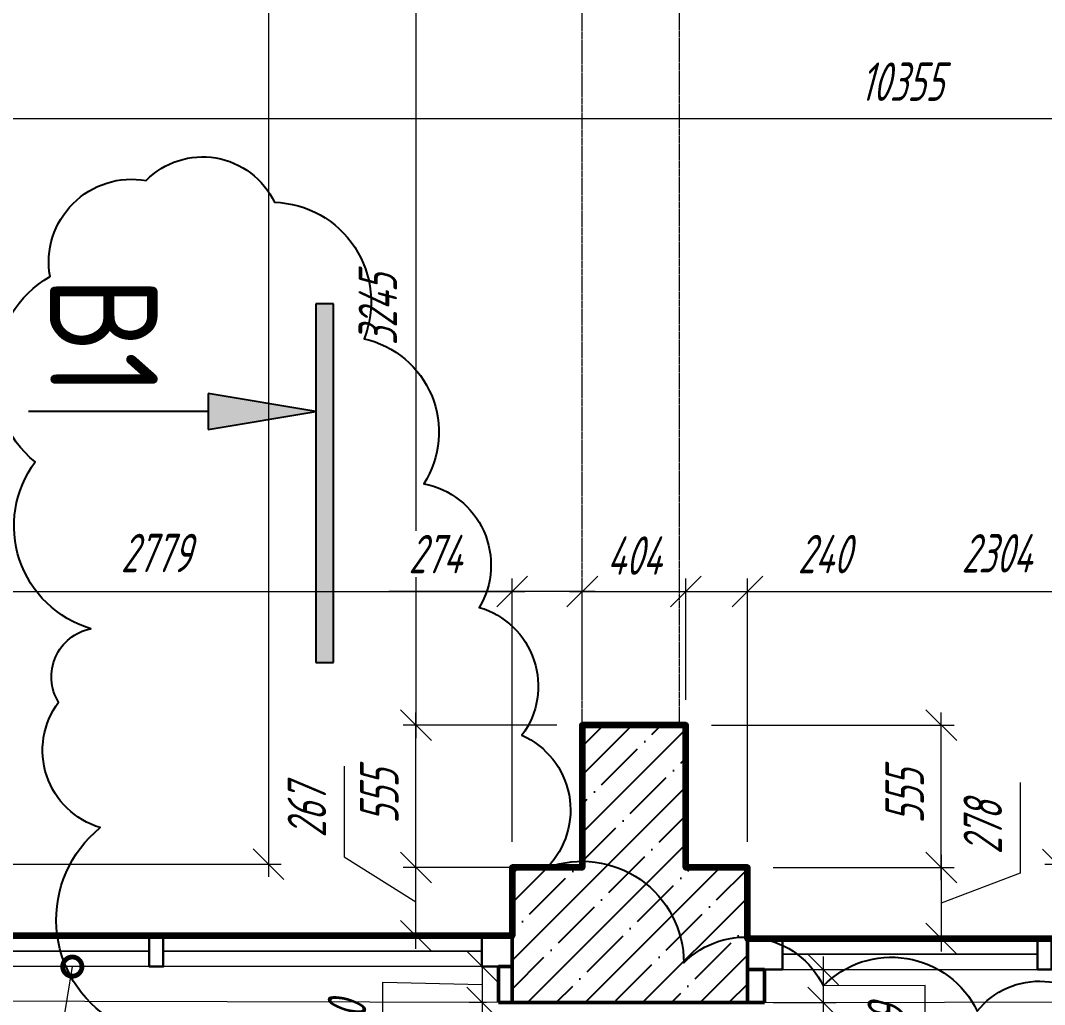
# Model space of a CAD drawing. Header units: millimetres. Extents: x -85477 to 745244, y -3684 to 128206.
# Drawn here: x 553331 to 557325, y 68346 to 72187 of the extents above; entities that cross this region are included whole.
import ezdxf
from ezdxf import colors
from ezdxf.entities.mleader import LeaderData, LeaderLine
from ezdxf.enums import TextEntityAlignment as Align
from ezdxf.math import Vec2, Vec3

# ---------------------------------------------------------------- set-up
doc = ezdxf.new("R2010")
doc.units = ezdxf.units.MM
doc.linetypes.add('ACAD_ISO02W100', pattern=[15, 12, -3])
for name, color, linetype, lineweight in [('РАЗМЕРЫ', 5, 'Continuous', 15), ('СТЕНЫ 01', 7, 'Continuous', 50), ('ТЕКСТ', 106, 'Continuous', 20)]:
    doc.layers.add(name, color=color, linetype=linetype, lineweight=lineweight)
doc.layers.add('ШТРИХОВКА', color=3, linetype='Continuous', transparency=0.5)
doc.styles.add('ism - 01', font='simplex.shx', dxfattribs={"width": 0.62, "oblique": 15, "height": 150})
doc.styles.add('ism - 02', font='simplex.shx', dxfattribs={"width": 0.8, "oblique": 15, "height": 150})
doc.styles.add('TITLE', font='romant.shx', dxfattribs={"width": 0.8})
doc.dimstyles.new('ism - 01', dxfattribs={"dimtxt": 150, "dimasz": 120, "dimexe": 50, "dimexo": 100, "dimgap": 65, "dimtad": 1, "dimdec": 0, "dimtxsty": 'ism - 01', "dimblk": 'OBLIQUE', "dimcen": 0, "dimdle": 50, "dimadec": 0, "dimazin": 0, "dimtfac": 1, "dimtdec": 0, "dimtmove": 0, "dimatfit": 3, "dimldrblk": 'OBLIQUE', "dimfxl": 1, "dimlwd": -1, "dimlwe": -1, "dimarcsym": 0})
doc.dimstyles.new('ism - 02', dxfattribs={"dimtxt": 150, "dimasz": 120, "dimexe": 50, "dimexo": 100, "dimgap": 65, "dimtad": 1, "dimdec": 0, "dimtxsty": 'ism - 01', "dimblk": 'OBLIQUE', "dimcen": 0, "dimdle": 50, "dimadec": 0, "dimazin": 0, "dimtfac": 1, "dimtdec": 0, "dimtmove": 1, "dimatfit": 3, "dimldrblk": 'OBLIQUE', "dimfxl": 1, "dimlwd": -1, "dimlwe": -1, "dimarcsym": 0})

# ---------------------------------------------------------------- blocks, each defined once
blk = doc.blocks.new('_Oblique')
at = {"color": 0, "lineweight": -2}
blk.add_line((-0.5, -0.5), (0.5, 0.5), dxfattribs=at)
blk = doc.blocks.new('*D175')
at = {"layer": 'Defpoints', "color": 0}
for p in [(555248.3, 69958.7), (552469.3, 68894.3), (555248.3, 68881.3)]:
    blk.add_point(p, dxfattribs=at)
at = {"layer": 'РАЗМЕРЫ', "color": 0}
for p, q in [((552469.3, 68994.3), (552469.3, 70008.7)), ((555248.3, 68981.3), (555248.3, 70008.7)), ((552419.3, 69958.7), (555298.3, 69958.7))]:
    blk.add_line(p, q, dxfattribs=at)
at = {"layer": 'РАЗМЕРЫ', "color": 0, "xscale": 120, "yscale": 120, "zscale": 120, "rotation": 180}
blk.add_blockref('_Oblique', (552469.3, 69958.7), dxfattribs=at)
at = {"layer": 'РАЗМЕРЫ', "color": 0, "xscale": 120, "yscale": 120, "zscale": 120}
blk.add_blockref('_Oblique', (555248.3, 69958.7), dxfattribs=at)
at = {"layer": 'РАЗМЕРЫ', "color": 0, "insert": (553858.8, 70108.8), "char_height": 150, "attachment_point": 5, "style": 'ism - 01', "bg_fill": 3, "box_fill_scale": 1.1, "bg_fill_color": 256, "bg_fill_true_color": 13158600, "bg_fill_transparency": 0}
blk.add_mtext('2779', dxfattribs=at)
blk = doc.blocks.new('*D176')
at = {"layer": 'Defpoints', "color": 0}
for p in [(555248.3, 69958.7), (555522.3, 69436.3), (555248.3, 68881.3)]:
    blk.add_point(p, dxfattribs=at)
at = {"layer": 'РАЗМЕРЫ', "color": 0}
for p, q in [((555248.3, 68981.3), (555248.3, 70008.7)), ((555522.3, 69536.3), (555522.3, 70008.7)), ((555248.3, 69958.7), (554767.5, 69958.7)), ((555572.3, 69958.7), (555248.3, 69958.7))]:
    blk.add_line(p, q, dxfattribs=at)
at = {"layer": 'РАЗМЕРЫ', "color": 0, "xscale": 120, "yscale": 120, "zscale": 120, "rotation": 180}
blk.add_blockref('_Oblique', (555248.3, 69958.7), dxfattribs=at)
at = {"layer": 'РАЗМЕРЫ', "color": 0, "xscale": 120, "yscale": 120, "zscale": 120}
blk.add_blockref('_Oblique', (555522.3, 69958.7), dxfattribs=at)
at = {"layer": 'РАЗМЕРЫ', "color": 0, "insert": (554947.9, 70104.5), "char_height": 150, "attachment_point": 5, "style": 'ism - 01', "bg_fill": 3, "box_fill_scale": 1.1, "bg_fill_color": 256, "bg_fill_true_color": 13158600, "bg_fill_transparency": 0}
blk.add_mtext('274', dxfattribs=at)
blk = doc.blocks.new('*D180')
at = {"layer": 'Defpoints', "color": 0}
for p in [(555926.3, 69958.7), (555522.3, 69436.3), (555926.3, 69436.3)]:
    blk.add_point(p, dxfattribs=at)
at = {"layer": 'РАЗМЕРЫ', "color": 0}
for p, q in [((555522.3, 69536.3), (555522.3, 70008.7)), ((555926.3, 69536.3), (555926.3, 70008.7)), ((555472.3, 69958.7), (555976.3, 69958.7))]:
    blk.add_line(p, q, dxfattribs=at)
at = {"layer": 'РАЗМЕРЫ', "color": 0, "xscale": 120, "yscale": 120, "zscale": 120, "rotation": 180}
blk.add_blockref('_Oblique', (555522.3, 69958.7), dxfattribs=at)
at = {"layer": 'РАЗМЕРЫ', "color": 0, "xscale": 120, "yscale": 120, "zscale": 120}
blk.add_blockref('_Oblique', (555926.3, 69958.7), dxfattribs=at)
at = {"layer": 'РАЗМЕРЫ', "color": 0, "insert": (555724.3, 70098.7), "char_height": 150, "attachment_point": 5, "style": 'ism - 01'}
blk.add_mtext('404', dxfattribs=at)
blk = doc.blocks.new('*D181')
at = {"layer": 'Defpoints', "color": 0}
for p in [(556166.3, 69958.7), (555926.3, 69436.3), (556166.3, 68881.3)]:
    blk.add_point(p, dxfattribs=at)
at = {"layer": 'РАЗМЕРЫ', "color": 0}
for p, q in [((555926.3, 69536.3), (555926.3, 70008.7)), ((556166.3, 68981.3), (556166.3, 70008.7)), ((555876.3, 69958.7), (556166.3, 69958.7)), ((556166.3, 69958.7), (556644.8, 69958.7))]:
    blk.add_line(p, q, dxfattribs=at)
at = {"layer": 'РАЗМЕРЫ', "color": 0, "xscale": 120, "yscale": 120, "zscale": 120, "rotation": 180}
blk.add_blockref('_Oblique', (555926.3, 69958.7), dxfattribs=at)
at = {"layer": 'РАЗМЕРЫ', "color": 0, "xscale": 120, "yscale": 120, "zscale": 120}
blk.add_blockref('_Oblique', (556166.3, 69958.7), dxfattribs=at)
at = {"layer": 'РАЗМЕРЫ', "color": 0, "insert": (556465.6, 70104.5), "char_height": 150, "attachment_point": 5, "style": 'ism - 01'}
blk.add_mtext('240', dxfattribs=at)
blk = doc.blocks.new('*D182')
at = {"layer": 'Defpoints', "color": 0}
for p in [(558470.3, 69958.7), (556166.3, 68881.3), (558470.3, 68893.3)]:
    blk.add_point(p, dxfattribs=at)
at = {"layer": 'РАЗМЕРЫ', "color": 0}
for p, q in [((556166.3, 68981.3), (556166.3, 70008.7)), ((558470.3, 68993.3), (558470.3, 70008.7)), ((556116.3, 69958.7), (558520.3, 69958.7))]:
    blk.add_line(p, q, dxfattribs=at)
at = {"layer": 'РАЗМЕРЫ', "color": 0, "xscale": 120, "yscale": 120, "zscale": 120, "rotation": 180}
blk.add_blockref('_Oblique', (556166.3, 69958.7), dxfattribs=at)
at = {"layer": 'РАЗМЕРЫ', "color": 0, "xscale": 120, "yscale": 120, "zscale": 120}
blk.add_blockref('_Oblique', (558470.3, 69958.7), dxfattribs=at)
at = {"layer": 'РАЗМЕРЫ', "color": 0, "insert": (557138.4, 70107.6), "char_height": 150, "attachment_point": 5, "style": 'ism - 01'}
blk.add_mtext('2304', dxfattribs=at)
blk = doc.blocks.new('*D198')
at = {"layer": 'Defpoints', "color": 0}
for p in [(554873.5, 68881.3), (555248.3, 68881.3), (555248.3, 68614.3)]:
    blk.add_point(p, dxfattribs=at)
at = {"layer": 'РАЗМЕРЫ', "color": 0}
for p, q in [((554593.7, 69277.1), (554593.7, 68923.3)), ((554593.7, 68923.3), (554873.5, 68747.8)), ((554873.5, 68564.3), (554873.5, 68931.3)), ((555148.3, 68881.3), (554823.5, 68881.3)), ((555148.3, 68614.3), (554823.5, 68614.3))]:
    blk.add_line(p, q, dxfattribs=at)
at = {"layer": 'РАЗМЕРЫ', "color": 0, "xscale": 120, "yscale": 120, "zscale": 120}
for p, rotation in [((554873.5, 68881.3), 90), ((554873.5, 68614.3), 270)]:
    blk.add_blockref('_Oblique', p, dxfattribs=dict(at, rotation=rotation))
at = {"layer": 'РАЗМЕРЫ', "color": 0, "insert": (554447.9, 69100.2), "char_height": 150, "attachment_point": 5, "rotation": 90, "style": 'ism - 01', "bg_fill": 3, "box_fill_scale": 1.1, "bg_fill_color": 256, "bg_fill_true_color": 13158600, "bg_fill_transparency": 0}
blk.add_mtext('267', dxfattribs=at)
blk = doc.blocks.new('*D199')
at = {"layer": 'Defpoints', "color": 0}
for p in [(554873.5, 69436.3), (555522.3, 69436.3), (555522.3, 68881.3)]:
    blk.add_point(p, dxfattribs=at)
at = {"layer": 'РАЗМЕРЫ', "color": 0}
for p, q in [((554873.5, 68831.3), (554873.5, 69486.3)), ((555422.3, 69436.3), (554823.5, 69436.3)), ((555422.3, 68881.3), (554823.5, 68881.3))]:
    blk.add_line(p, q, dxfattribs=at)
at = {"layer": 'РАЗМЕРЫ', "color": 0, "xscale": 120, "yscale": 120, "zscale": 120}
for p, rotation in [((554873.5, 69436.3), 90), ((554873.5, 68881.3), 270)]:
    blk.add_blockref('_Oblique', p, dxfattribs=dict(at, rotation=rotation))
at = {"layer": 'РАЗМЕРЫ', "color": 0, "insert": (554730.4, 69158.8), "char_height": 150, "attachment_point": 5, "rotation": 90, "style": 'ism - 01'}
blk.add_mtext('555', dxfattribs=at)
blk = doc.blocks.new('*D200')
at = {"layer": 'Defpoints', "color": 0}
for p in [(556166.3, 68881.3), (556302.8, 68603.3), (556922.7, 68603.3)]:
    blk.add_point(p, dxfattribs=at)
at = {"layer": 'РАЗМЕРЫ', "color": 0}
for p, q in [((557230.4, 69213.2), (557230.4, 68859.3)), ((556922.7, 68931.3), (556922.7, 68553.3)), ((556266.3, 68881.3), (556972.7, 68881.3)), ((557230.4, 68859.3), (556922.7, 68742.3)), ((556402.8, 68603.3), (556972.7, 68603.3))]:
    blk.add_line(p, q, dxfattribs=at)
at = {"layer": 'РАЗМЕРЫ', "color": 0, "xscale": 120, "yscale": 120, "zscale": 120}
for p, rotation in [((556922.7, 68881.3), 90), ((556922.7, 68603.3), 270)]:
    blk.add_blockref('_Oblique', p, dxfattribs=dict(at, rotation=rotation))
at = {"layer": 'РАЗМЕРЫ', "color": 0, "insert": (557084.6, 69036.3), "char_height": 150, "attachment_point": 5, "rotation": 90, "style": 'ism - 01', "bg_fill": 3, "box_fill_scale": 1.1, "bg_fill_color": 256, "bg_fill_true_color": 13158600, "bg_fill_transparency": 0}
blk.add_mtext('278', dxfattribs=at)
blk = doc.blocks.new('*D201')
at = {"layer": 'Defpoints', "color": 0}
for p in [(555926.3, 69436.3), (556922.7, 69436.3), (556166.3, 68881.3)]:
    blk.add_point(p, dxfattribs=at)
at = {"layer": 'РАЗМЕРЫ', "color": 0}
for p, q in [((556922.7, 68831.3), (556922.7, 69486.3)), ((556026.3, 69436.3), (556972.7, 69436.3)), ((556266.3, 68881.3), (556972.7, 68881.3))]:
    blk.add_line(p, q, dxfattribs=at)
at = {"layer": 'РАЗМЕРЫ', "color": 0, "xscale": 120, "yscale": 120, "zscale": 120}
for p, rotation in [((556922.7, 69436.3), 90), ((556922.7, 68881.3), 270)]:
    blk.add_blockref('_Oblique', p, dxfattribs=dict(at, rotation=rotation))
at = {"layer": 'РАЗМЕРЫ', "color": 0, "insert": (556779.6, 69158.8), "char_height": 150, "attachment_point": 5, "rotation": 90, "style": 'ism - 01'}
blk.add_mtext('555', dxfattribs=at)
blk = doc.blocks.new('*D306')
at = {"layer": 'Defpoints', "color": 0}
for p in [(555522.3, 72681.3), (554873.5, 69436.3), (555522.3, 69436.3)]:
    blk.add_point(p, dxfattribs=at)
at = {"layer": 'РАЗМЕРЫ', "color": 0}
for p, q in [((554873.5, 72731.3), (554873.5, 69386.3)), ((555422.3, 72681.3), (554823.5, 72681.3)), ((555422.3, 69436.3), (554823.5, 69436.3))]:
    blk.add_line(p, q, dxfattribs=at)
at = {"layer": 'РАЗМЕРЫ', "color": 0, "xscale": 120, "yscale": 120, "zscale": 120}
for p, rotation in [((554873.5, 72681.3), 90), ((554873.5, 69436.3), 270)]:
    blk.add_blockref('_Oblique', p, dxfattribs=dict(at, rotation=rotation))
at = {"layer": 'РАЗМЕРЫ', "color": 0, "insert": (554724.6, 71058.8), "char_height": 150, "attachment_point": 5, "rotation": 90, "style": 'ism - 01'}
blk.add_mtext('3245', dxfattribs=at)
blk = doc.blocks.new('*D332')
at = {"layer": 'Defpoints', "color": 0}
for p in [(555248.3, 68494.3), (555131.4, 68354.3), (555248.3, 68354.3)]:
    blk.add_point(p, dxfattribs=at)
at = {"layer": 'РАЗМЕРЫ', "color": 0}
for p, q in [((555131.4, 68544.3), (555131.4, 68304.3)), ((555148.3, 68494.3), (555081.4, 68494.3)), ((554744.3, 68096.4), (554744.3, 68434)), ((554744.3, 68434), (555131.4, 68424.3)), ((555148.3, 68354.3), (555081.4, 68354.3))]:
    blk.add_line(p, q, dxfattribs=at)
at = {"layer": 'РАЗМЕРЫ', "color": 0, "xscale": 120, "yscale": 120, "zscale": 120}
for p, rotation in [((555131.4, 68494.3), 90), ((555131.4, 68354.3), 270)]:
    blk.add_blockref('_Oblique', p, dxfattribs=dict(at, rotation=rotation))
at = {"layer": 'РАЗМЕРЫ', "color": 0, "insert": (554604.3, 68265.2), "char_height": 150, "attachment_point": 5, "rotation": 90, "style": 'ism - 01'}
blk.add_mtext('140', dxfattribs=at)
blk = doc.blocks.new('*D333')
at = {"layer": 'Defpoints', "color": 0}
for p in [(556166.3, 68483.3), (556166.5, 68354.3), (556462.2, 68354.3)]:
    blk.add_point(p, dxfattribs=at)
at = {"layer": 'РАЗМЕРЫ', "color": 0}
for p, q in [((556462.2, 68533.3), (556462.2, 68304.3)), ((556266.3, 68483.3), (556512.2, 68483.3)), ((556859.7, 68420.3), (556462.2, 68418.8)), ((556859.7, 68082.8), (556859.7, 68420.3)), ((556266.5, 68354.3), (556512.2, 68354.3))]:
    blk.add_line(p, q, dxfattribs=at)
at = {"layer": 'РАЗМЕРЫ', "color": 0, "xscale": 120, "yscale": 120, "zscale": 120}
for p, rotation in [((556462.2, 68483.3), 270), ((556462.2, 68354.3), 90)]:
    blk.add_blockref('_Oblique', p, dxfattribs=dict(at, rotation=rotation))
at = {"layer": 'РАЗМЕРЫ', "color": 0, "insert": (556709.6, 68251.5), "char_height": 150, "attachment_point": 5, "rotation": 90, "style": 'ism - 01'}
blk.add_mtext('129', dxfattribs=at)
blk = doc.blocks.new('*D525')
at = {"layer": 'Defpoints', "color": 0}
for p in [(561946.3, 71805.3), (551591.3, 70568.3), (561946.3, 70568.3)]:
    blk.add_point(p, dxfattribs=at)
at = {"layer": 'РАЗМЕРЫ', "color": 0, "linetype": 'Continuous'}
for p, q in [((551591.3, 70668.3), (551591.3, 71855.3)), ((561946.3, 70668.3), (561946.3, 71855.3)), ((551541.3, 71805.3), (561996.3, 71805.3))]:
    blk.add_line(p, q, dxfattribs=at)
at = {"layer": 'РАЗМЕРЫ', "color": 0, "xscale": 120, "yscale": 120, "zscale": 120, "rotation": 180}
blk.add_blockref('_Oblique', (551591.3, 71805.3), dxfattribs=at)
at = {"layer": 'РАЗМЕРЫ', "color": 0, "xscale": 120, "yscale": 120, "zscale": 120}
blk.add_blockref('_Oblique', (561946.3, 71805.3), dxfattribs=at)
at = {"layer": 'РАЗМЕРЫ', "color": 0, "insert": (556768.8, 71948.4), "char_height": 150, "attachment_point": 5, "style": 'ism - 01'}
blk.add_mtext('10355', dxfattribs=at)
blk = doc.blocks.new('*D526')
at = {"layer": 'Defpoints', "color": 0}
for p in [(553954.3, 78229.3), (552469.3, 68894.3), (554297.8, 68894.3)]:
    blk.add_point(p, dxfattribs=at)
at = {"layer": 'РАЗМЕРЫ', "color": 0, "linetype": 'Continuous'}
for p, q in [((554297.8, 78279.3), (554297.8, 68844.3)), ((554054.3, 78229.3), (554347.8, 78229.3)), ((552569.3, 68894.3), (554347.8, 68894.3))]:
    blk.add_line(p, q, dxfattribs=at)
at = {"layer": 'РАЗМЕРЫ', "color": 0, "xscale": 120, "yscale": 120, "zscale": 120}
for p, rotation in [((554297.8, 78229.3), 90), ((554297.8, 68894.3), 270)]:
    blk.add_blockref('_Oblique', p, dxfattribs=dict(at, rotation=rotation))
at = {"layer": 'РАЗМЕРЫ', "color": 0, "insert": (554153.4, 73561.8), "char_height": 150, "attachment_point": 5, "rotation": 90, "style": 'ism - 01'}
blk.add_mtext('9335', dxfattribs=at)
blk = doc.blocks.new('*D528')
at = {"layer": 'Defpoints', "color": 0}
for p in [(559071.3, 91175.3), (557377.1, 68893.3), (558470.3, 68893.3)]:
    blk.add_point(p, dxfattribs=at)
at = {"layer": 'РАЗМЕРЫ', "color": 0, "linetype": 'Continuous'}
for p, q in [((557377.1, 91225.3), (557377.1, 68843.3)), ((558971.3, 91175.3), (557327.1, 91175.3)), ((558370.3, 68893.3), (557327.1, 68893.3))]:
    blk.add_line(p, q, dxfattribs=at)
at = {"layer": 'РАЗМЕРЫ', "color": 0, "xscale": 120, "yscale": 120, "zscale": 120}
for p, rotation in [((557377.1, 91175.3), 90), ((557377.1, 68893.3), 270)]:
    blk.add_blockref('_Oblique', p, dxfattribs=dict(at, rotation=rotation))
at = {"layer": 'РАЗМЕРЫ', "color": 0, "insert": (557231.3, 80034.3), "char_height": 150, "attachment_point": 5, "rotation": 90, "style": 'ism - 01'}
blk.add_mtext('22282', dxfattribs=at)
blk = doc.blocks.new('_DotSmall')
at = {"color": 0, "linetype": 'ByBlock', "const_width": 0.5}
blk.add_lwpolyline([(-0.0625, 0, 1), (0.0625, 0, 1)], format="xyb", close=True, dxfattribs=at)

msp = doc.modelspace()

# ---------------------------------------------------------------- hatches: boundary and pattern name
at = {"layer": 'ШТРИХОВКА', "true_color": 0x000000}
h = msp.add_hatch(dxfattribs=at)
h.set_pattern_fill('ANSI35', color=18, scale=25)
h.paths.add_polyline_path([(558470.3, 68358.3), (558470.3, 68893.3), (558758.3, 68893.3), (558758.3, 69449.3), (559163.3, 69449.3), (559163.3, 68893.3), (559385.3, 68893.3), (559385.3, 68358.3)])
h.paths.add_polyline_path([(555248.3, 68354.3), (555248.3, 68881.3), (555522.3, 68881.3), (555522.3, 69436.3), (555926.3, 69436.3), (555926.3, 68881.3), (556166.3, 68881.3), (556166.3, 68354.3)])

# ---------------------------------------------------------------- linework, layer by layer
at = {"color": 0}
for p, q in [((554552.3, 71080.9), (554482.3, 71080.9)), ((554062.3, 70730.9), (554062.3, 70590.9)), ((554482.3, 70660.9), (554062.3, 70730.9)), ((554062.3, 70660.9), (553362.3, 70660.9)), ((554062.3, 70590.9), (554482.3, 70660.9))]:
    msp.add_line(p, q, dxfattribs=at)
at = {"layer": 'РАЗМЕРЫ', "color": 0, "linetype": 'ACAD_ISO02W100', "ltscale": 0.5}
msp.add_lwpolyline([(555522.3, 72681.3), (555900.3, 72681.3), (555900.3, 69436.3), (555522.3, 69436.3)], close=True, dxfattribs=at)
at = {"layer": 'РАЗМЕРЫ', "color": 0}
for points in [[(552469.3, 68614.3), (555248.3, 68614.3), (555248.3, 68354.3), (552469.3, 68360.3)], [(558470.3, 68603.3), (556166.3, 68603.3), (556166.3, 68354.3), (558470.3, 68358.3)]]:
    msp.add_lwpolyline(points, close=True, dxfattribs=at)
at = {"layer": 'РАЗМЕРЫ', "color": 1}
for points in [[(552587.8, 68614.3), (553832.8, 68614.3), (553832.8, 68554.3), (552587.8, 68554.3)], [(552587.8, 68554.3), (553832.8, 68554.3), (553832.8, 68494.3), (552587.8, 68494.3)]]:
    msp.add_lwpolyline(points, close=True, dxfattribs=at)
at = {"layer": 'РАЗМЕРЫ', "color": 4, "lineweight": 30}
for points in [[(553832.8, 68614.3), (553832.8, 68494.3), (553887.8, 68494.3), (553887.8, 68614.3)], [(555129.8, 68614.3), (555129.8, 68494.3), (555248.3, 68494.3), (555248.3, 68614.3)], [(556166.3, 68603.3), (556166.3, 68483.3), (556302.8, 68483.3), (556302.8, 68603.3)], [(557297.8, 68603.3), (557297.8, 68483.3), (557352.8, 68483.3), (557352.8, 68603.3)]]:
    msp.add_lwpolyline(points, close=True, dxfattribs=at)
at = {"layer": 'РАЗМЕРЫ', "color": 4}
for points in [[(553887.8, 68614.3), (555129.8, 68614.3), (555129.8, 68554.3), (553887.8, 68554.3)], [(557297.8, 68603.3), (556302.8, 68603.3), (556302.8, 68543.3), (557297.8, 68543.3)], [(553887.8, 68554.3), (555129.8, 68554.3), (555129.8, 68494.3), (553887.8, 68494.3)], [(557297.8, 68543.3), (556302.8, 68543.3), (556302.8, 68483.3), (557297.8, 68483.3)]]:
    msp.add_lwpolyline(points, close=True, dxfattribs=at)
at = {"layer": 'СТЕНЫ 01'}
for p, q in [((555194.8, 68354.3), (555194.8, 68494.3)), ((555194.8, 68494.3), (555248.3, 68494.3)), ((556232.8, 68483.3), (556166.3, 68483.3)), ((556232.8, 68354.3), (556232.8, 68483.3)), ((555248.3, 68354.3), (555194.8, 68354.3)), ((556166.3, 68354.3), (556232.8, 68354.3))]:
    msp.add_line(p, q, dxfattribs=at)
msp.add_lwpolyline([(555248.3, 68354.3), (555248.3, 68881.3), (555522.3, 68881.3), (555522.3, 69436.3), (555926.3, 69436.3), (555926.3, 68881.3), (556166.3, 68881.3), (556166.3, 68354.3)], close=True, dxfattribs=at)

# ---------------------------------------------------------------- texts
at = {"color": 0, "style": 'TITLE', "width": 0.8}
msp.add_attdef('В1', text='1', height=420, rotation=270, dxfattribs=at).set_placement((553656, 70953.1), align=Align.MIDDLE_CENTER)

# ---------------------------------------------------------------- dimensions: what is measured, and where the dimension line sits
at = {"layer": 'РАЗМЕРЫ'}
for base, p1, p2, picture, middle in [((554873.5, 69436.3), (555522.3, 72681.3), (555522.3, 69436.3), '*D306', (554724.6, 71058.8)), ((554873.5, 69436.3), (555522.3, 68881.3), (555522.3, 69436.3), '*D199', (554730.4, 69158.8)), ((556922.7, 69436.3), (556166.3, 68881.3), (555926.3, 69436.3), '*D201', (556779.6, 69158.8))]:
    dim = msp.add_linear_dim(base=base, p1=p1, p2=p2, angle=90, dimstyle='ism - 01', dxfattribs=at)
    dim.commit()
    dim.dimension.update_dxf_attribs({"geometry": picture, "text_midpoint": middle})
at = {"layer": 'РАЗМЕРЫ', "color": 6}
dim = msp.add_linear_dim(base=(561946.3, 71805.3), p1=(551591.3, 70568.3), p2=(561946.3, 70568.3), dimstyle='ism - 01', override={"dimfxl": 2}, dxfattribs=at)
dim.commit()
dim.dimension.update_dxf_attribs({"geometry": '*D525', "text_midpoint": (556768.8, 71948.4)})
at = {"layer": 'РАЗМЕРЫ'}
for base, p1, p2, picture, middle in [((555926.3, 69958.7), (555522.3, 69436.3), (555926.3, 69436.3), '*D180', (555724.3, 70098.7)), ((556166.3, 69958.7), (555926.3, 69436.3), (556166.3, 68881.3), '*D181', (556465.6, 70104.5))]:
    dim = msp.add_linear_dim(base=base, p1=p1, p2=p2, dimstyle='ism - 01', dxfattribs=at)
    dim.commit()
    dim.dimension.update_dxf_attribs({"geometry": picture, "text_midpoint": middle})
dim = msp.add_linear_dim(base=(558470.3, 69958.7), p1=(556166.3, 68881.3), p2=(558470.3, 68893.3), dimstyle='ism - 01', dxfattribs=at)
dim.commit()
dim.dimension.update_dxf_attribs({"geometry": '*D182', "text_midpoint": (557138.4, 69958.7), "dimtype": 160})

# ---------------------------------------------------------------- next in the draw order: dimensions: what is measured, and where the dimension line sits
for base, p1, p2, picture, middle in [((554873.5, 68881.3), (555248.3, 68614.3), (555248.3, 68881.3), '*D198', (554593.7, 68988.3)), ((556922.7, 68603.3), (556166.3, 68881.3), (556302.8, 68603.3), '*D200', (557230.4, 68924.3))]:
    dim = msp.add_linear_dim(base=base, p1=p1, p2=p2, angle=90, dimstyle='ism - 02', override={"dimtfill": 1}, dxfattribs=at)
    dim.commit()
    dim.dimension.update_dxf_attribs({"geometry": picture, "text_midpoint": middle, "dimtype": 160})

# ---------------------------------------------------------------- next in the draw order: leaders
at = {"layer": 'ТЕКСТ'}
ml = msp.add_multileader_mtext('Standard', dxfattribs=at)
ml.set_content('Возможный второй выход. При устройстве выхода необходима замена радиатора на более короткий', color=2, style='ism - 02')
ml.set_leader_properties(linetype='ByLayer', lineweight=-1)
ml.set_arrow_properties(name='DOTSMALL')
ml.build(insert=Vec2(0, 0))
ml.multileader.update_dxf_attribs({"text_left_attachment_type": 6, "text_right_attachment_type": 6, "arrow_head_size": 150})
ctx = ml.context
ctx.base_point, ctx.char_height, ctx.arrow_head_size, ctx.plane_origin = Vec3(549530.2, 66306), 150, 150, Vec3(551593.6, 65170.8)
ctx.left_attachment, ctx.right_attachment, ctx.text_align_type = 6, 6, 1
notes = []
notes.append((ctx, [(1, (1, 1, 0), (553165, 66313.8), (-1, 0), 125.7, [(0, [(553532.9, 68494.3)], 0, [])])]))
ctx.mtext.insert, ctx.mtext.width, ctx.mtext.alignment, ctx.mtext.flow_direction = Vec3(551394.1, 66506), 3739.259, 2, 5
ctx.mtext.has_bg_fill, ctx.mtext.bg_color, ctx.mtext.bg_scale_factor, ctx.mtext.bg_transparency, ctx.mtext.use_window_bg_color = 1, -1073741824, 1.1, 0, 1
for ctx, leaders in notes:
    for number, flags, end, landing, length, lines in leaders:
        leader = LeaderData()
        leader.index, (leader.has_last_leader_line, leader.has_dogleg_vector, leader.attachment_direction) = number, flags
        leader.last_leader_point, leader.dogleg_vector, leader.dogleg_length = Vec3(end), Vec3(landing), length
        for number, points, colour, breaks in lines:
            line = LeaderLine()
            line.index, line.vertices, line.color, line.breaks = number, Vec3.list(points), colors.encode_raw_color(colour), breaks
            leader.lines.append(line)
        ctx.leaders.append(leader)

# ---------------------------------------------------------------- next in the draw order: dimensions: what is measured, and where the dimension line sits
at = {"layer": 'РАЗМЕРЫ', "color": 6}
dim = msp.add_linear_dim(base=(557377.1, 68893.3), p1=(559071.3, 91175.3), p2=(558470.3, 68893.3), angle=90, dimstyle='ism - 01', override={"dimfxl": 2}, dxfattribs=at)
dim.commit()
dim.dimension.update_dxf_attribs({"geometry": '*D528', "text_midpoint": (557231.3, 80034.3)})
at = {"layer": 'РАЗМЕРЫ'}
dim = msp.add_linear_dim(base=(555248.3, 69958.7), p1=(555522.3, 69436.3), p2=(555248.3, 68881.3), dimstyle='ism - 01', override={"dimtfill": 1}, dxfattribs=at)
dim.commit()
dim.dimension.update_dxf_attribs({"geometry": '*D176', "text_midpoint": (554947.9, 70104.5)})
for base, p1, p2, picture, middle in [((555131.4, 68354.3), (555248.3, 68494.3), (555248.3, 68354.3), '*D332', (554744.3, 68369)), ((556462.2, 68354.3), (556166.3, 68483.3), (556166.5, 68354.3), '*D333', (556859.7, 68355.3))]:
    dim = msp.add_linear_dim(base=base, p1=p1, p2=p2, angle=90, dimstyle='ism - 02', dxfattribs=at)
    dim.commit()
    dim.dimension.update_dxf_attribs({"geometry": picture, "text_midpoint": middle, "dimtype": 160})

# ---------------------------------------------------------------- next in the draw order: linework, layer by layer
at = {"color": 1}
msp.add_lwpolyline([(555385.3, 68881.3, -0.520567), (555918.4, 68508.9, -0.520567), (556462.2, 68418.8, -0.520567), (557062.9, 68320.9, -0.520567), (557572.3, 68287.4, -0.520567), (558103.7, 68421.6, -0.520567), (558565.4, 68626.9, -0.520567), (559587.2, 68533.3, -0.520567), (560095.6, 68585.2, -0.520567), (560833.4, 68533.3, -0.520567), (561403.3, 68571.3, -0.520567), (561970.3, 68543.3, -0.520567), (562460.5, 68418.3, -0.520567), (562822.9, 68323.8, -0.520567)], format="xyb", dxfattribs=at)

# ---------------------------------------------------------------- next in the draw order: dimensions: what is measured, and where the dimension line sits
at = {"layer": 'РАЗМЕРЫ'}
dim = msp.add_linear_dim(base=(555248.3, 69958.7), p1=(552469.3, 68894.3), p2=(555248.3, 68881.3), dimstyle='ism - 01', override={"dimtfill": 1}, dxfattribs=at)
dim.commit()
dim.dimension.update_dxf_attribs({"geometry": '*D175', "text_midpoint": (553858.8, 70108.8)})

# ---------------------------------------------------------------- next in the draw order: hatches: boundary and pattern name
h = msp.add_hatch(color=0)
h.paths.add_polyline_path([(554062.3, 70730.9), (554062.3, 70660.9), (554482.3, 70660.9)])
h.paths.add_polyline_path([(554482.3, 70660.9), (554062.3, 70660.9), (554062.3, 70590.9)])
h.paths.add_polyline_path([(554482.3, 69680.9), (554552.3, 69680.9), (554552.3, 71080.9), (554482.3, 71080.9)])

# ---------------------------------------------------------------- next in the draw order: linework, layer by layer
at = {"color": 0}
for p, q in [((554482.3, 71080.9), (554482.3, 69680.9)), ((554552.3, 69680.9), (554552.3, 71080.9)), ((554482.3, 69680.9), (554552.3, 69680.9))]:
    msp.add_line(p, q, dxfattribs=at)
at = {"color": 1}
msp.add_lwpolyline([(553372.7, 66673.7, -0.172961), (553094.5, 67033.9, -0.520567), (553300.8, 67703.8, -0.520567), (553693.7, 68282.1, -0.520567), (553641.9, 69036.7, -0.520567), (553479.2, 69526.5, -0.520567), (553604.9, 69813.4, -0.520567), (553387.9, 70464.3, -0.520567), (553446, 71188.3, -0.520567), (553820.4, 71562.8, -0.520567), (554321.5, 71477.8, -0.520567), (554671, 70945.2, -0.520567), (554904, 70379.3, -0.520567), (555120.4, 69896.6, -0.520567), (555286.9, 69397.3, -0.520567), (555385.3, 68881.3)], format="xyb", dxfattribs=at)
at = {"layer": 'РАЗМЕРЫ', "color": 1, "lineweight": 100, "ltscale": 5}
msp.add_lwpolyline([(561946.3, 75274.3), (561946.3, 68898.3), (561664.3, 68898.3), (561664.3, 68628.3), (559385.3, 68613.3), (559385.3, 68893.3), (559163.3, 68893.3), (559160.8, 69449.3), (558758.3, 69449.3), (558758.3, 68893.3), (558470.3, 68893.3), (558470.3, 68603.3), (556166.3, 68603.3), (556166.3, 68881.3), (555926.3, 68881.3), (555926.3, 69436.3), (555522.3, 69436.3), (555522.3, 68881.3), (555248.3, 68881.3), (555248.3, 68614.3), (552469.3, 68614.3)], dxfattribs=at)

# ---------------------------------------------------------------- next in the draw order: dimensions: what is measured, and where the dimension line sits
at = {"layer": 'РАЗМЕРЫ', "color": 6}
dim = msp.add_linear_dim(base=(554297.8, 68894.3), p1=(553954.3, 78229.3), p2=(552469.3, 68894.3), angle=90, dimstyle='ism - 01', override={"dimfxl": 2}, dxfattribs=at)
dim.commit()
dim.dimension.update_dxf_attribs({"geometry": '*D526', "text_midpoint": (554153.4, 73561.8)})

doc.saveas('drawing.dxf')
